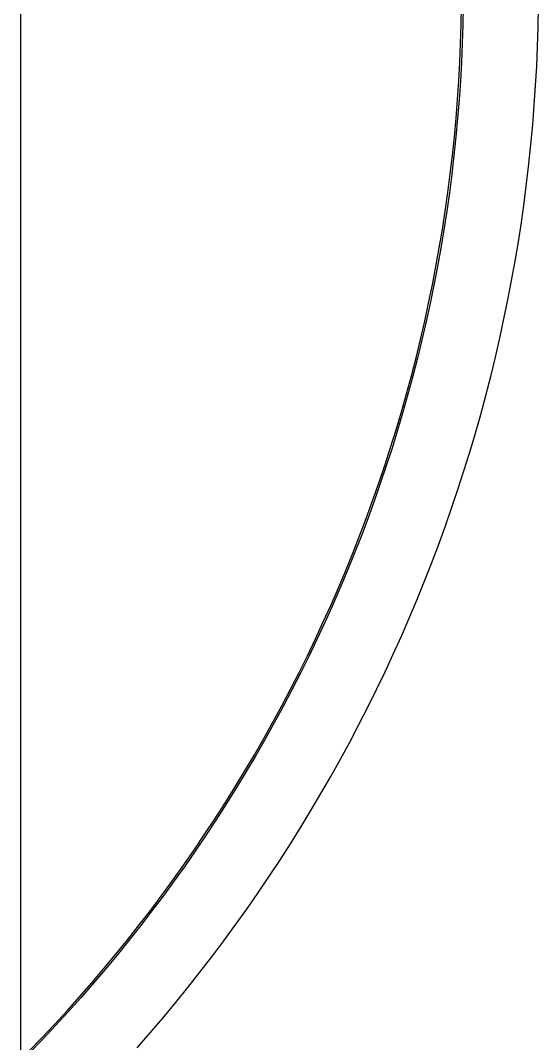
# Model space of a CAD drawing. Extents: x -18 to 85, y -20 to 85.
# Drawn here: x 67.75 to 84.75, y -2.39 to 31.17 of the extents above; entities that cross this region are included whole.
import ezdxf

# ---------------------------------------------------------------- set-up
doc = ezdxf.new("R2010")
doc.units = 0

msp = doc.modelspace()

# ---------------------------------------------------------------- linework, layer by layer
for p, q in [((67.75, 67.25), (67.75, -2.75)), ((82.2099, 31.0236), (82.2212, 31.6367)), ((82.2712, 31.6361), (82.2599, 31.0223)), ((84.7342, 30.9616), (84.746, 31.6058)), ((82.1911, 30.4106), (82.2099, 31.0236)), ((82.2599, 31.0223), (82.2411, 30.4087)), ((84.7144, 30.3176), (84.7342, 30.9616)), ((82.1648, 29.7979), (82.1911, 30.4106)), ((82.2411, 30.4087), (82.2147, 29.7954)), ((84.6868, 29.674), (84.7144, 30.3176)), ((82.131, 29.1855), (82.1648, 29.7979)), ((82.2147, 29.7954), (82.1808, 29.1824)), ((84.6512, 29.0307), (84.6868, 29.674)), ((82.0896, 28.5736), (82.131, 29.1855)), ((82.1808, 29.1824), (82.1395, 28.5699)), ((84.6077, 28.3879), (84.6512, 29.0307)), ((82.0407, 27.9623), (82.0896, 28.5736)), ((82.1395, 28.5699), (82.0905, 27.958)), ((84.5564, 27.7457), (84.6077, 28.3879)), ((81.9843, 27.3516), (82.0407, 27.9623)), ((82.0905, 27.958), (82.0341, 27.3467)), ((84.4972, 27.1041), (84.5564, 27.7457)), ((81.9205, 26.7417), (81.9843, 27.3516)), ((82.0341, 27.3467), (81.9702, 26.7361)), ((84.4301, 26.4633), (84.4972, 27.1041)), ((81.8492, 26.1325), (81.9205, 26.7417)), ((81.9702, 26.7361), (81.8988, 26.1264)), ((84.3552, 25.8234), (84.4301, 26.4633)), ((81.7704, 25.5243), (81.8492, 26.1325)), ((81.8988, 26.1264), (81.8199, 25.5176)), ((81.6841, 24.9171), (81.7704, 25.5243)), ((81.8199, 25.5176), (81.7336, 24.9098)), ((84.2724, 25.1845), (84.3552, 25.8234)), ((84.1818, 24.5467), (84.2724, 25.1845)), ((81.5904, 24.3111), (81.6841, 24.9171)), ((81.7336, 24.9098), (81.6398, 24.3031)), ((84.0833, 23.91), (84.1818, 24.5467)), ((81.4892, 23.7062), (81.5904, 24.3111)), ((81.6398, 24.3031), (81.5385, 23.6976)), ((83.9771, 23.2745), (84.0833, 23.91)), ((81.3807, 23.1026), (81.4892, 23.7062)), ((81.5385, 23.6976), (81.4298, 23.0934)), ((83.863, 22.6404), (83.9771, 23.2745)), ((81.2647, 22.5004), (81.3807, 23.1026)), ((81.4298, 23.0934), (81.3138, 22.4906)), ((81.1414, 21.8996), (81.2647, 22.5004)), ((81.3138, 22.4906), (81.1903, 21.8893)), ((83.7412, 22.0078), (83.863, 22.6404)), ((81.0107, 21.3004), (81.1414, 21.8996)), ((81.1903, 21.8893), (81.0595, 21.2895)), ((83.6117, 21.3767), (83.7412, 22.0078)), ((80.8727, 20.7029), (81.0107, 21.3004)), ((81.0595, 21.2895), (80.9213, 20.6913)), ((83.4743, 20.7472), (83.6117, 21.3767)), ((80.7273, 20.1071), (80.8727, 20.7029)), ((80.9213, 20.6913), (80.7758, 20.0949)), ((83.3293, 20.1195), (83.4743, 20.7472)), ((80.5746, 19.5131), (80.7273, 20.1071)), ((80.7758, 20.0949), (80.623, 19.5004)), ((83.1766, 19.4935), (83.3293, 20.1195)), ((80.4147, 18.921), (80.5746, 19.5131)), ((80.623, 19.5004), (80.4629, 18.9077)), ((83.0163, 18.8696), (83.1766, 19.4935)), ((80.2475, 18.331), (80.4147, 18.921)), ((80.4629, 18.9077), (80.2955, 18.3171)), ((82.8482, 18.2476), (83.0163, 18.8696)), ((80.0731, 17.743), (80.2475, 18.331)), ((80.2955, 18.3171), (80.1209, 17.7285)), ((82.6726, 17.6277), (82.8482, 18.2476)), ((79.8915, 17.1573), (80.0731, 17.743)), ((80.1209, 17.7285), (79.9391, 17.1422)), ((82.4894, 17.0101), (82.6726, 17.6277)), ((79.7027, 16.5738), (79.8915, 17.1573)), ((79.9391, 17.1422), (79.7501, 16.5581)), ((82.2986, 16.3947), (82.4894, 17.0101)), ((79.5067, 15.9926), (79.7027, 16.5738)), ((79.7501, 16.5581), (79.554, 15.9764)), ((82.1002, 15.7817), (82.2986, 16.3947)), ((79.3037, 15.4139), (79.5067, 15.9926)), ((79.554, 15.9764), (79.3507, 15.3971)), ((81.8944, 15.1712), (82.1002, 15.7817)), ((79.0935, 14.8378), (79.3037, 15.4139)), ((79.3507, 15.3971), (79.1404, 14.8204)), ((81.6811, 14.5633), (81.8944, 15.1712)), ((78.8763, 14.2643), (79.0935, 14.8378)), ((79.1404, 14.8204), (78.923, 14.2463)), ((81.4603, 13.958), (81.6811, 14.5633)), ((78.6521, 13.6934), (78.8763, 14.2643)), ((78.923, 14.2463), (78.6985, 13.6749)), ((81.2321, 13.3555), (81.4603, 13.958)), ((78.4209, 13.1254), (78.6521, 13.6934)), ((78.6985, 13.6749), (78.4671, 13.1063)), ((78.1827, 12.5603), (78.4209, 13.1254)), ((78.4671, 13.1063), (78.2287, 12.5406)), ((80.9966, 12.7559), (81.2321, 13.3555)), ((80.7537, 12.1591), (80.9966, 12.7559)), ((77.9376, 11.9981), (78.1827, 12.5603)), ((78.2287, 12.5406), (77.9833, 11.9778)), ((80.5035, 11.5654), (80.7537, 12.1591)), ((77.6857, 11.4389), (77.9376, 11.9981)), ((77.9833, 11.9778), (77.7311, 11.4181)), ((77.4269, 10.8829), (77.6857, 11.4389)), ((77.7311, 11.4181), (77.4721, 10.8616)), ((80.246, 10.9748), (80.5035, 11.5654)), ((77.1613, 10.3302), (77.4269, 10.8829)), ((77.4721, 10.8616), (77.2062, 10.3082)), ((79.9813, 10.3875), (80.246, 10.9748)), ((76.8889, 9.78069), (77.1613, 10.3302)), ((77.2062, 10.3082), (76.9335, 9.75819)), ((79.7094, 9.80336), (79.9813, 10.3875)), ((76.6098, 9.23459), (76.8889, 9.78069)), ((76.9335, 9.75819), (76.6542, 9.21156)), ((79.4304, 9.22266), (79.7094, 9.80336)), ((76.324, 8.69196), (76.6098, 9.23459)), ((76.6542, 9.21156), (76.3681, 8.66838)), ((79.1443, 8.64542), (79.4304, 9.22266)), ((76.0316, 8.15288), (76.324, 8.69196)), ((76.3681, 8.66838), (76.0754, 8.12877)), ((78.8511, 8.07173), (79.1443, 8.64542)), ((75.7326, 7.61742), (76.0316, 8.15288)), ((76.0754, 8.12877), (75.7761, 7.59277)), ((78.5509, 7.50168), (78.8511, 8.07173)), ((75.427, 7.08568), (75.7326, 7.61742)), ((75.7761, 7.59277), (75.4702, 7.0605)), ((78.2437, 6.93536), (78.5509, 7.50168)), ((75.115, 6.55772), (75.427, 7.08568)), ((75.4702, 7.0605), (75.1579, 6.53201)), ((77.9296, 6.37285), (78.2437, 6.93536)), ((74.7965, 6.03363), (75.115, 6.55772)), ((75.1579, 6.53201), (74.839, 6.0074)), ((77.6086, 5.81424), (77.9296, 6.37285)), ((74.4716, 5.5135), (74.7965, 6.03363)), ((74.839, 6.0074), (74.5138, 5.48676)), ((77.2807, 5.25961), (77.6086, 5.81424)), ((74.1403, 4.99739), (74.4716, 5.5135)), ((74.5138, 5.48676), (74.1822, 4.97012)), ((76.9461, 4.70905), (77.2807, 5.25961)), ((73.8027, 4.48538), (74.1403, 4.99739)), ((74.1822, 4.97012), (73.8443, 4.45761)), ((76.6048, 4.16263), (76.9461, 4.70905)), ((73.4588, 3.97755), (73.8027, 4.48538)), ((73.8443, 4.45761), (73.5001, 3.94928)), ((76.2568, 3.62044), (76.6048, 4.16263)), ((73.1088, 3.474), (73.4588, 3.97755)), ((73.5001, 3.94928), (73.1497, 3.44521)), ((72.7526, 2.97476), (73.1088, 3.474)), ((73.1497, 3.44521), (72.7931, 2.94547)), ((75.9021, 3.08257), (76.2568, 3.62044)), ((75.5409, 2.54909), (75.9021, 3.08257)), ((72.3903, 2.47993), (72.7526, 2.97476)), ((72.7931, 2.94547), (72.4305, 2.45015)), ((72.0219, 1.98959), (72.3903, 2.47993)), ((72.4305, 2.45015), (72.0617, 1.95932)), ((75.1732, 2.02008), (75.5409, 2.54909)), ((74.799, 1.49562), (75.1732, 2.02008)), ((71.6476, 1.50381), (72.0219, 1.98959)), ((72.0617, 1.95932), (71.687, 1.47305)), ((71.2673, 1.02266), (71.6476, 1.50381)), ((71.687, 1.47305), (71.3064, 0.99141)), ((74.4184, 0.9758), (74.799, 1.49562)), ((70.8812, 0.5462), (71.2673, 1.02266)), ((71.3064, 0.99141), (70.9198, 0.51448)), ((74.0314, 0.46068), (74.4184, 0.9758)), ((70.4892, 0.07452), (70.8812, 0.5462)), ((70.9198, 0.51448), (70.5275, 0.04233)), ((73.6382, -0.04965), (74.0314, 0.46068)), ((70.0915, -0.3923), (70.4892, 0.07452)), ((70.5275, 0.04233), (70.1294, -0.42497)), ((73.2387, -0.55512), (73.6382, -0.04965)), ((69.6881, -0.85422), (70.0915, -0.3923)), ((70.1294, -0.42497), (69.7255, -0.88734)), ((72.833, -1.05565), (73.2387, -0.55512)), ((69.279, -1.31116), (69.6881, -0.85422)), ((69.7255, -0.88734), (69.3161, -1.34473)), ((68.8644, -1.76303), (69.279, -1.31116)), ((72.4213, -1.55115), (72.833, -1.05565)), ((69.3161, -1.34473), (68.901, -1.79706)), ((72.0035, -2.04156), (72.4213, -1.55115)), ((68.4442, -2.20978), (68.8644, -1.76303)), ((68.901, -1.79706), (68.4805, -2.24426)), ((68.0186, -2.65135), (68.4442, -2.20978)), ((68.4805, -2.24426), (68.0544, -2.68626)), ((71.5797, -2.52682), (72.0035, -2.04156))]:
    msp.add_line(p, q)

doc.saveas('drawing.dxf')
